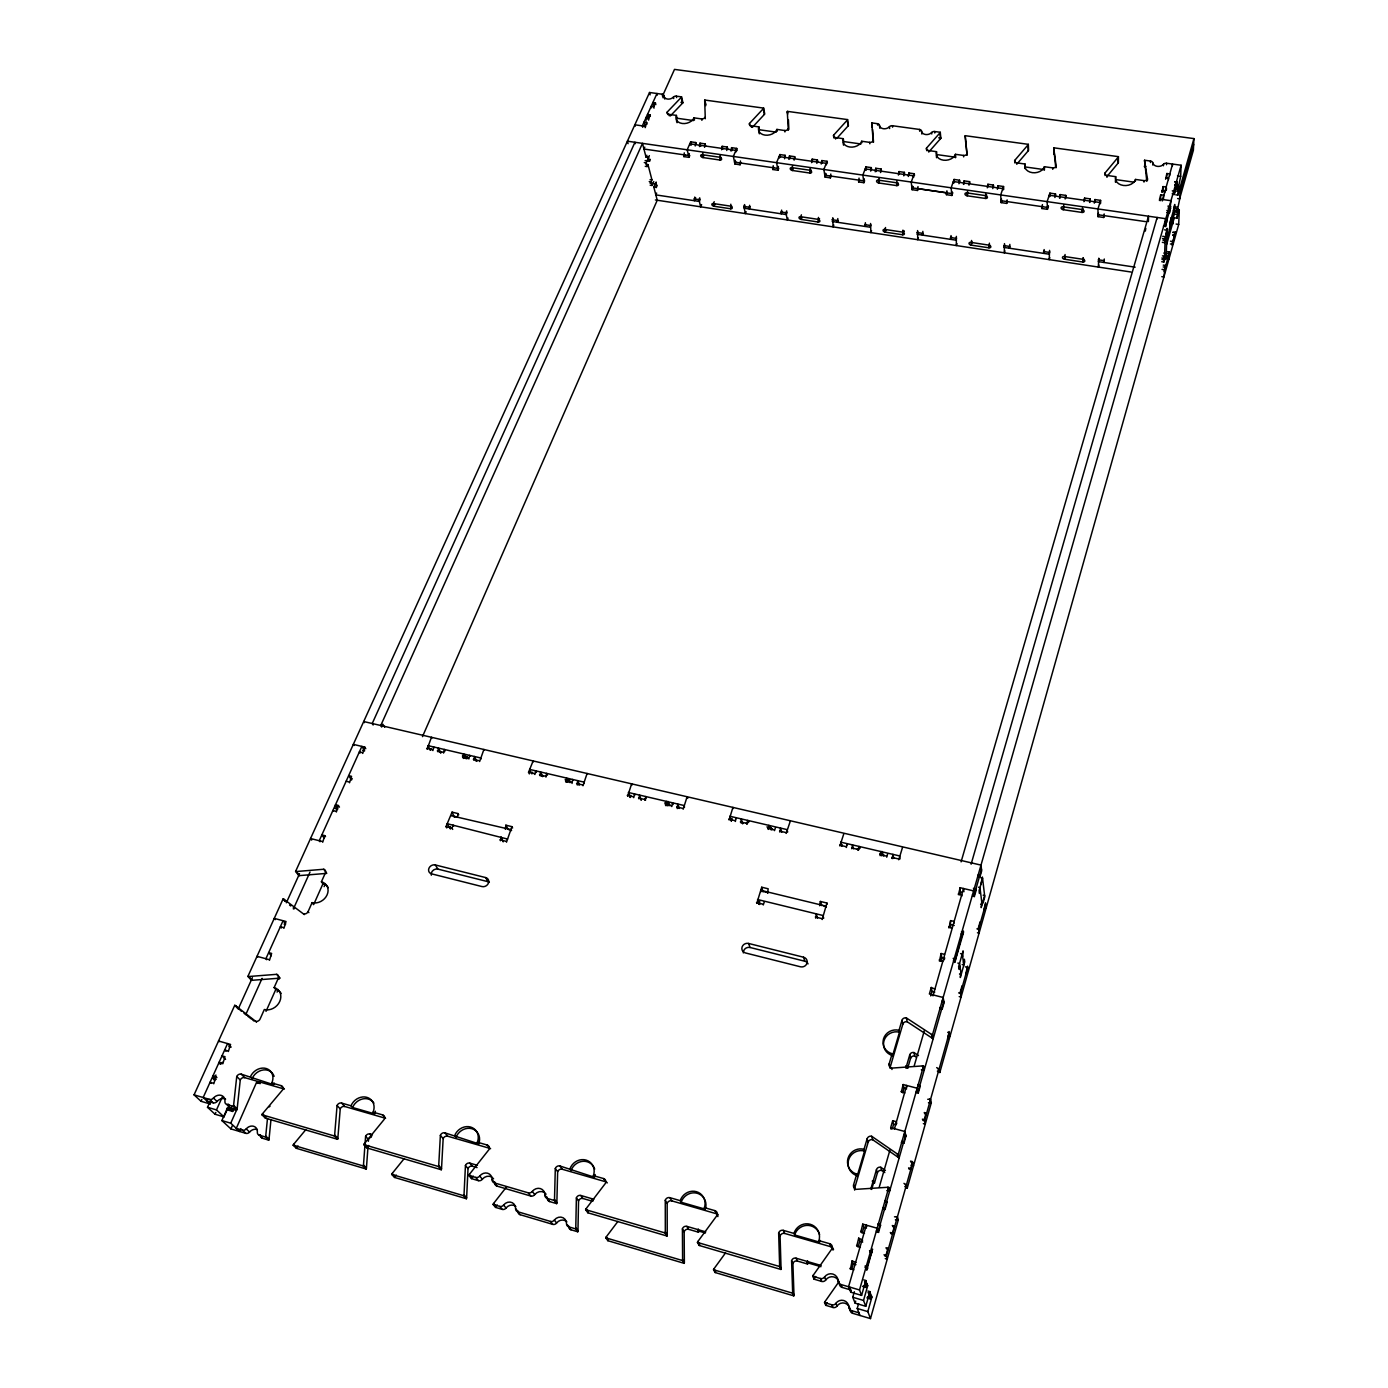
<?xml version="1.0" encoding="UTF-8"?>
<svg xmlns="http://www.w3.org/2000/svg" width="1388" height="1388" viewBox="0 0 1388 1388"><rect width="100%" height="100%" fill="white"/><g stroke="black" fill="none" stroke-linecap="round" stroke-linejoin="round"><path stroke-width="1.5" d="M1115.518 182.331A10.15 7.513 -3.4 0 1 1115.657 179.59L1115.674 176.658L1107.208 175.478A2.897 2.134 -3.8 0 1 1105.039 172.98L1118.121 157.243A2.88 2.117 -3.8 0 0 1118.416 156.653L1053.856 147.822A2.845 2.082 -5.2 0 0 1053.77 148.429L1055.748 167.566M1106.687 176.866L1118.086 163.125L1118.121 157.243M1118.416 156.653L1118.398 162.552A2.863 2.117 -3.7 0 1 1118.086 163.125M1135.453 181.082L1135.488 179.434L1144.007 180.613A2.915 2.151 -3 0 0 1147.477 178.896L1144.51 160.852A2.897 2.134 -3 0 1 1144.562 160.245L1150.531 161.06A2.897 2.134 -3 0 1 1152.786 162.812A5.812 4.268 -2.8 0 0 1157.314 166.352A5.812 4.268 -2.8 0 0 1163.491 164.287A2.915 2.134 -2.6 0 1 1166.579 163.246L1181.119 165.241L1180.668 176.363L1178.117 188.664L1175.983 188.369M506.62 1186.792L493.573 1203.5A3.626 3.262 -51.2 0 0 493.07 1204.42L499.767 1206.398A3.626 3.262 -51.1 0 0 503.584 1205.044A7.27 6.541 -51.5 0 1 515.59 1208.601A3.626 3.279 -51.5 0 0 517.759 1211.741L550.498 1221.44A3.644 3.314 -52.4 0 0 554.35 1220.069A7.304 6.662 -53 0 1 566.512 1223.661A3.644 3.331 -53 0 0 568.75 1226.836L570.954 1229.768L577.755 1231.781A3.644 3.331 -53.7 0 0 577.963 1230.757L578.553 1200.898L576.384 1197.896A3.609 3.314 -51 0 1 580.809 1195.467L593.891 1199.284M577.755 1231.781L575.569 1228.866A3.661 3.349 -53.4 0 0 575.777 1227.842L576.384 1197.896M1143.972 182.088L1144.007 180.613M1146.8 181.377L1144.562 160.245M1145.308 231.119L1145.811 228.309M1147.442 180.371L1147.477 178.896M1148.397 221.577L1148.518 216.216L961.086 861.861M1150.496 162.535L1150.531 161.06M555.304 1168.488L557.646 1171.75L556.866 1202.581A3.782 3.435 -51.2 0 1 556.657 1203.622L554.298 1200.464A3.8 3.453 -51 0 0 554.506 1199.423L555.304 1168.488A3.748 3.418 -48.6 0 1 559.902 1165.989L594.498 1177.267A13.099 12.024 -48.9 0 0 595.157 1174.526M1152.734 165.033L1152.786 162.812M1157.124 218.922L1157.158 217.465L971.114 864.204M1159.431 200.531L1160.715 194.788L1163.595 195.188L1163.456 199.213M1160.542 200.635L1160.715 194.788M1161.808 192.325L1163.092 186.599L1165.955 186.998L1165.642 190.833M1162.311 200.948L1172.565 164.062L1172.513 165.71M1163.439 165.762L1163.491 164.287M1162.918 192.099L1163.092 186.599M1164.671 192.741L1164.723 191.266L1161.86 190.867M1165.608 179.226L1166.874 173.517L1169.737 173.916L1169.668 175.756M1166.527 164.721L1166.579 163.246M1161.739 261.725L1163.855 262.037L1164.584 256.173L1162.467 255.86M1162.346 242.345L1164.497 242.657L1167.082 230.2L1164.584 229.835M1166.718 178.306L1166.874 173.517M1163.248 265.108L1165.347 265.438L1163.89 277.01L1161.808 276.68M1163.422 226.157L1165.573 226.47L1165.833 218.714L627.411 141.194L628.07 143.675M1165.07 257.734L1165 259.591L1166.215 255.323L1167.135 228.309L1165.851 234.537M1165.347 265.438L1165.278 267.259L1163.179 266.947M1165.573 226.47L1166.874 220.189L1165.261 219.963M1168.453 179.625L1168.505 178.15L1165.66 177.751M1167.048 251.644L1169.147 251.957L1167.881 258.047L1165.781 257.734M1166.788 212.399L1169.477 212.78L1169.546 210.855L1166.857 210.456M1169.407 229.818L1170.899 217.933L1170.83 219.842M1169.147 251.957L1168.887 259.296L1166.805 258.983M1169.477 212.78L1170.986 200.705L1159.483 199.074M1173.016 222.028L1172.947 223.919L1174.734 204.47L1173.45 210.629M1174.855 217.881L1176.937 218.194L1177.683 212.347L1177.822 208.894L1175.723 208.582M1175.133 210.681L1177.232 210.976L1179.748 198.831L1180.251 186.738L1176.59 186.252M1175.74 194.823L1177.857 195.118L1178.707 186.565L1178.117 188.664M937.368 1071.12L938.895 1072.126A3.453 3.331 -2.1 0 0 939.815 1072.508L1178.707 224.422L1179.297 209.848L1176.174 209.397M404.186 1158.598L392.179 1173.485A3.609 3.14 -49.1 0 0 391.676 1174.387L394.539 1177.44L466.403 1198.746A3.609 3.21 -50.6 0 0 466.628 1197.757L468.016 1168.609L465.448 1165.504A3.574 3.192 -48.6 0 1 469.821 1163.127L477.437 1165.347M662.458 96.154L674.499 69.4L1193.94 138.592L1193.385 150.234L1179.783 198.224M466.403 1198.746L463.8 1195.745A3.626 3.227 -50.4 0 0 464.026 1194.756L465.448 1165.504M337.076 1105.49L340.233 1108.908L337.839 1138.316A3.713 3.192 -47.3 0 1 337.579 1139.305L334.387 1135.991A3.73 3.192 -47.1 0 0 334.647 1134.985L337.076 1105.49A3.696 3.175 -45.7 0 1 341.587 1103.078L351.008 1105.785A12.926 11.156 -45.7 0 1 366.866 1097.335A12.926 11.156 -45.7 0 1 373.094 1112.152L382.585 1114.894A3.696 3.21 -46.1 0 1 384.389 1119.162L364.35 1143.695A3.748 3.244 -47.6 0 0 363.812 1144.614L366.9 1147.928L441.28 1169.754A3.748 3.314 -48.8 0 0 441.523 1168.731L443.154 1138.663L440.378 1135.315A3.713 3.279 -46.8 0 1 444.941 1132.851L478.704 1143.868A12.995 11.555 -47 0 0 471.937 1128.722A12.995 11.555 -47 0 0 456.01 1137.327M441.28 1169.754L438.469 1166.51A3.765 3.314 -48.6 0 0 438.729 1165.486L440.378 1135.315M368.011 1146.627L366.432 1168.054A3.574 3.106 -48.7 0 1 366.189 1169.026L363.222 1165.955A3.591 3.106 -48.6 0 0 363.483 1164.983L365.599 1136.356A3.557 3.088 -47.1 0 1 369.954 1134.013L372.418 1134.742M368.393 1141.3L368.531 1139.531L365.599 1136.356M270.938 1119.943L269.046 1139.184A3.557 3.002 -47.4 0 1 268.769 1140.138L265.472 1136.98A3.557 3.002 -47.2 0 0 265.733 1136.043L267.485 1118.468M236.741 1076.515L240.263 1080.003L237.157 1108.769A3.678 3.071 -46.1 0 1 236.88 1109.758L233.323 1106.357A3.696 3.088 -46 0 0 233.6 1105.386L236.741 1076.515A3.661 3.054 -44.8 0 1 241.234 1074.156L273.523 1084.705A12.787 10.74 -44.9 0 0 274.13 1083.004M647.866 118.778L649.081 115.43M944.534 957.581L944.308 959.785M1172.149 244.965L1175.376 232.022M1177.25 181.516L1174.057 194.754L1177.354 181.637M867.032 1267.018L866.737 1270.194L872.549 1249.079L867.032 1267.018L865.678 1266.619M838.612 1282.2L824.975 1301.649A3.748 3.626 -76.8 0 0 824.541 1302.621L831.863 1304.789A3.748 3.626 -77.3 0 0 835.836 1303.367A7.513 7.27 -79.8 0 1 848.97 1307.253L850.081 1309.942A3.748 3.626 -82.3 0 0 852.666 1313.308L870.484 1318.6L898.314 1219.844L897.429 1216.825A3.609 3.591 -75.7 0 0 896.405 1216.686L894.497 1216.808M904.803 1186.497L906.347 1187.573A3.539 3.522 -20 0 0 907.284 1187.989L931.313 1102.697L930.585 1099.279A3.505 3.418 -3.3 0 0 929.578 1099.175L927.722 1099.296M854.349 1291.725L852.753 1297.26L855.095 1303.141L865.765 1306.299L869.929 1291.638L867.916 1291.048M1166.579 244.756L1174.213 217.812M960.791 971.791L960.305 977.516L964.747 961.867L964.348 959.247L963.463 962.37M866.893 1297.867L870.207 1298.856L869.929 1291.638M981.715 901.888L981.195 907.631L984.613 895.538L983.19 895.208M1177.232 210.976L1177.822 208.894M870.207 1298.856L871.23 1295.212L869.252 1294.622M1163.855 262.037L1166.284 253.431L1163.821 253.067M870.484 1318.6L867.812 1311.608L871.924 1297.051L871.23 1295.212M1176.937 218.194L1179.297 209.848M885.284 1258.621L887.227 1259.176L885.978 1255.342L887.973 1248.28L886.012 1247.725M890.628 1233.498L892.571 1234.053L894.236 1226.072L892.293 1225.517M908.862 1168.939L910.788 1169.477L912.419 1161.617L910.511 1161.097M923.367 1123.638L925.258 1124.141L924.252 1119.682L926.126 1113.055L924.235 1112.534M985.636 904.126L978.557 929.214L976.926 928.832M1164.081 271.528L1169.078 253.796L1166.996 253.483M1175.306 231.969L1172.097 244.947M876.487 1231.815L878.517 1232.388L880.582 1225.118L878.222 1223.505M883.028 1208.913L885.041 1209.486L887.088 1202.303L884.763 1200.672M901.35 1142.341L904.004 1143.053L905.982 1136.095L904.82 1131.48L890.68 1127.663L892.692 1120.706L896.214 1121.643L896.735 1123.621M916.306 1092.53L918.266 1093.05L920.209 1086.249L917.989 1084.514M940.266 1008.729L942.192 1009.215L944.066 1002.674L943.146 997.469L929.37 993.999L931.261 987.475L934.835 989.071M972.468 896.093L974.341 896.544L976.111 890.35L975.938 888.945L973.422 888.337M978.054 876.557L979.928 876.99L981.68 870.849L981.004 865.106L363.708 721.534L364.385 722.662M860.005 1315.494L857.211 1308.468L858.582 1303.696M866.789 1226.472L866.338 1225.153L848.571 1286.745L850.74 1292.193L861.584 1295.386L865.834 1280.534L863.804 1279.927M862.59 1286.468L865.973 1287.439L865.834 1280.534M865.973 1287.439L867.014 1283.761L865.002 1283.171M865.765 1306.299L863.527 1300.435L867.726 1285.67L867.014 1283.761M980.31 890.402L979.442 893.456L979.095 890.662L982.583 878.431L981.125 878.084M1164.497 242.657L1165.105 240.506L1162.97 240.193M1169.616 224.127L1174.647 206.378M1177.857 195.118L1193.94 138.592M959.941 966.135L959.039 969.292L958.622 966.673L963.116 950.867L962.613 956.679M1166.77 239.1L1174.439 212.121M1180.008 192.498L1193.663 144.421M855.095 1303.141L855.685 1301.077M861.584 1295.386L859.519 1289.955L888.841 1187.399A3.748 3.713 -43.3 0 0 887.765 1187.278L856.101 1189.342A3.73 3.678 -45.3 0 1 853.603 1184.762L856.743 1174.075A12.978 12.77 -34.8 0 1 848.016 1158.286A12.978 12.77 -34.8 0 1 864.013 1149.333L867.118 1138.819A3.696 3.609 -25.6 0 1 871.664 1136.269L897.307 1153.949A3.696 3.661 -16.4 0 0 898.279 1154.382L899.181 1157.748A3.678 3.644 -16.6 0 1 898.21 1157.332L872.688 1139.722L871.664 1136.269M898.279 1154.382L923.54 1066.036A3.644 3.522 -5.9 0 0 922.5 1065.915L891.651 1068.118A3.626 3.487 -12.2 0 1 889.17 1063.815L892.154 1053.718A12.596 12.093 -11 0 1 883.514 1038.883A12.596 12.093 -11 0 1 899.025 1030.312L901.957 1020.354A3.591 3.418 -9.1 0 1 906.381 1017.925L931.522 1034.407A3.609 3.453 -4.5 0 0 932.476 1034.806L933.204 1038.606A3.591 3.435 -4.3 0 1 932.25 1038.207L907.214 1021.776L906.381 1017.925M932.476 1034.806L1181.119 165.241M981.507 869.426L974.168 895.139L972.485 894.74M1165.642 224.526L1170.778 206.552L1167.898 206.135M851.642 1269.395L853.238 1263.861L852.111 1260.859L855.945 1262.473M858.079 1247.153L859.797 1241.219L858.686 1238.148L862.642 1240.143M862.121 1233.169L863.822 1227.27L862.746 1224.129L877.164 1228.241L878.517 1232.388M892.241 1128.965L893.612 1124.193L892.692 1120.706M902.668 1092.842L904.022 1088.157L903.154 1084.531L917.19 1088.244L918.266 1093.05M930.706 995.89L931.99 991.414L931.261 987.475M940.734 961.155L941.775 957.547L941.099 953.504L944.499 954.337M950.346 927.913L950.606 920.608L954.007 921.424L954.233 922.985M959.837 895.069L960.132 887.713L973.613 890.888L974.341 896.544M1166.458 187.866L1166.388 190.017M850.358 1287.474L849.716 1289.643L842.082 1287.405A3.869 3.765 -76.6 0 1 839.393 1283.917L838.196 1281.003A7.773 7.547 -73.9 0 0 824.541 1277.012A3.886 3.765 -71.2 0 1 820.395 1278.487L812.778 1276.266A3.886 3.765 -70.9 0 1 813.247 1275.242L832.193 1248.437A3.834 3.73 -66.3 0 0 829.694 1243.717L818.937 1240.629A13.36 12.978 -61.3 0 0 810.28 1224.285A13.36 12.978 -61.3 0 0 793.953 1233.429L783.3 1230.358A3.817 3.678 -59 0 0 778.651 1232.978L779.622 1265.388A3.869 3.713 -64.3 0 1 779.449 1266.481L780.889 1269.447L699.222 1245.47L697.435 1242.434A3.834 3.626 -57.3 0 1 697.921 1241.445L717.18 1215.229A3.8 3.609 -53.6 0 0 714.855 1210.631L704.427 1207.629A13.238 12.509 -52.1 0 0 696.429 1191.685A13.238 12.509 -52.1 0 0 680.224 1200.655L669.901 1197.67A3.782 3.557 -51.6 0 0 665.268 1200.238L665.32 1231.885A3.834 3.591 -55 0 1 665.13 1232.96L667.038 1236.031A3.817 3.574 -55.4 0 0 667.246 1234.956L667.16 1203.413L665.268 1200.238M879.298 1187.018L889.951 1150.01M914.276 1065.637L924.46 1030.278M850.74 1292.193L851.347 1290.111M870.831 1189.065L876.435 1169.72A3.539 3.505 -32.5 0 1 880.807 1167.273L885.423 1170.483M905.93 1067.979L909.73 1054.897A3.453 3.331 -7.9 0 1 913.981 1052.555L918.492 1055.557M871.664 1189.447L873.972 1181.483A12.475 12.336 -48.1 0 0 872.202 1181.119M850.393 1269.395L852.111 1260.859M856.778 1246.06L858.686 1238.148M860.838 1232.024L862.746 1224.129M872.688 1182.68A12.457 12.301 -49 0 1 874.457 1183.044L877.389 1172.895L876.435 1169.72M901.35 1092.061L903.154 1084.531M906.017 1067.754A12.076 11.711 -10 0 1 907.735 1068.066L910.528 1058.454L909.73 1054.897M939.45 961.19L941.099 953.504M948.941 927.965L950.606 920.608M958.449 894.74L960.132 887.713M864.551 1151.034A12.96 12.735 -35.3 0 0 848.571 1159.969A12.96 12.735 -35.3 0 0 857.281 1175.723L864.551 1151.034L864.013 1149.333M899.476 1032.204A12.579 12.076 -10.9 0 0 883.983 1040.774A12.579 12.076 -10.9 0 0 892.605 1055.574L899.476 1032.204L899.025 1030.312M854.696 1190.141A3.73 3.661 -46.7 0 1 854.696 1188.041L868.142 1142.237L867.118 1138.819M889.968 1068.135A3.609 3.487 -12.1 0 1 890.107 1067.511L902.825 1024.188L901.957 1020.354M1098.932 265.073L1098.342 267.069L1098.775 258.185M1104.293 260.857L1103.824 262.436L1104.293 259.018M1099.14 258.845L1098.307 261.621L1135.158 267.173M1104.171 213.943L1103.686 217.482L1098.029 216.649L1097.977 208.929L1100.597 200.375L1094.941 199.56L1094.299 203.151M1103.686 217.482L1104.171 215.869M898.747 859.762L902.46 847.617M1082.727 259.261L1083.213 257.665L1082.761 262.002L1064.544 259.226A2.099 1.336 15.7 0 1 1062.462 257.561A2.099 1.336 15.7 0 1 1064.475 256.502L1082.727 259.261A2.099 1.336 15.2 0 1 1084.791 260.927A2.099 1.336 15.2 0 1 1082.761 261.985L1083.733 258.827M1098.498 213.145L1098.012 214.741L1145.568 221.612M1098.029 216.649L1098.637 214.654M892.206 858.495L892.935 854.366L893.733 858.426M886.724 857.211L887.609 853.898M1083.924 201.676L1084.566 198.085L1090.222 198.883L1089.58 202.475M1065.082 254.524L1064.544 259.244L1065.273 256.867M880.166 855.667L880.877 851.555L881.345 853.724A2.568 0.989 17.9 0 1 883.74 854.921A2.568 0.989 17.9 0 1 883.462 855.98M882.039 851.451L881.345 853.724L879.975 853.394M1082.449 207.905L1081.998 212.433L1063.243 209.692A2.151 1.405 15.8 0 1 1061.091 207.94A2.151 1.405 15.8 0 1 1063.156 206.812L1081.946 209.536A2.169 1.423 15.3 0 1 1084.097 211.271A2.169 1.423 15.3 0 1 1081.998 212.416L1083.108 208.807M881.796 855.876L882.681 853.047M858.305 850.289L859.085 846.454L859.571 848.623A2.568 0.972 18.2 0 0 857.437 848.814A2.568 0.972 18.2 0 0 858.478 850.185M1059.53 198.172L1060.172 194.598L1065.793 195.396L1065.151 198.987M859.571 848.623L859.935 847.495M1063.798 204.799L1063.243 209.709L1063.867 207.697M1049.831 257.648L1049.207 259.625L1049.571 250.378M1049.762 251.835L1049.016 254.178L1003.94 247.394L1004.721 245.051M851.798 848.762L852.562 844.928L853.447 848.727M1044.453 250.603L1043.585 253.345L1044.14 249.562M841.891 845.917L842.256 844.789M1047.871 205.823L1047.367 207.419L1001.06 200.705L1001.581 199.126M1042.423 204.609L1041.85 208.512L1047.437 209.328L1048.46 206.135M822.182 919.515L826.918 903.033L820.343 901.437L819.666 905.722M846.368 847.495L847.148 843.661L847.409 844.754M1047.437 209.328L1047.159 201.607L1049.901 193.123L1055.505 193.938L1054.863 197.512M1041.85 208.512L1042.614 206.118M815.658 918.162L816.335 913.877L817.445 918.197M839.879 845.969L843.748 833.945M1009.961 246.231L1009.319 248.192L1009.857 244.409M1004.912 250.864L1004.287 252.824L1004.478 243.611M1007.115 199.907L1006.699 203.411L1001.164 202.613L1000.696 194.927L1003.541 186.513L998.007 185.714L997.382 189.271M1006.699 203.411L1007.22 201.833M763.261 904.976L764.302 901.888M756.772 903.38L761.717 887.227L768.171 888.788L767.581 893.178M1001.164 202.613L1001.841 200.635M989.384 243.143L988.933 247.81L971.149 245.121A2.065 1.301 18 0 1 969.032 243.455A2.065 1.301 18 0 1 970.923 242.397L988.742 245.103A2.065 1.301 17.6 0 1 990.841 246.752A2.065 1.301 17.6 0 1 988.933 247.793L989.835 245.086M779.883 832.158L780.559 828.081L781.774 832.175M758.768 904.247L759.739 901.367M762.966 891.807L761.717 887.227M759.618 904.473L759.999 903.328M786.181 833.39L790.188 821.488M774.487 830.631L775.493 827.664M987.284 187.814L987.892 184.274L993.409 185.055L992.784 188.612M768.189 829.417L768.865 825.357L769.542 827.543A2.516 0.954 19.2 0 1 772.144 828.983A2.516 0.954 19.2 0 1 771.051 829.851M770.114 825.877L769.542 827.543L766.887 826.918M985.775 193.973L985.428 198.449L967.141 195.795A2.117 1.371 18.4 0 1 964.972 194.06A2.117 1.371 18.4 0 1 966.915 192.915L985.237 195.569A2.134 1.388 17.9 0 1 987.406 197.287A2.134 1.388 17.9 0 1 985.428 198.432L986.642 194.893M770.392 829.174L770.965 827.508M971.583 240.454L971.149 245.121L972.207 242.015M957.009 243.611L956.332 245.555L956.349 236.376M956.523 238.198L955.846 240.141L917.121 234.294L917.936 231.987M746.952 824.194L747.716 820.412L748.34 822.321M963.498 184.413L964.105 180.874L969.587 181.655L968.98 185.194M951.491 236.619L950.537 239.326L951.04 235.578M748.427 822.598L748.809 821.488M967.592 190.954L967.141 195.795L968.095 193.036M740.637 822.702L741.383 818.92L742.632 823.865M731.181 820.967L732.083 818.399M952.22 191.995L951.665 193.557L911.899 187.814L912.454 186.252M946.911 190.798L946.39 194.667L951.838 195.465L952.793 192.724M735.362 821.47L736.126 817.706L736.403 818.521M951.838 195.465L951.144 187.796L954.094 179.451L959.559 180.232L958.935 183.754M946.39 194.667L947.223 192.325M729.064 819.996L732.933 807.4L733.298 808.51M918.405 237.799L917.728 239.708L917.589 230.564M923.055 233.167L922.378 235.093L922.864 231.345M908.29 176.502L908.88 172.997L914.276 173.76L911.239 182.054L912.107 189.688L917.503 190.468L917.989 186.617M902.946 230.13L902.582 234.763L885.197 232.143A2.03 1.267 20.1 0 1 883.063 230.495A2.03 1.267 20.1 0 1 884.85 229.436L885.544 227.511M917.503 190.468L918.197 188.525M903.97 230.946L902.582 234.763A2.047 1.284 19.7 0 0 904.386 233.704A2.047 1.284 19.7 0 0 902.252 232.056L884.85 229.436L885.197 232.143L886.186 229.471M683.174 809.239L687.112 796.729L687.719 798.412M912.107 189.688L913.235 186.582M677.275 808.597L677.708 804.034L679.374 808.423L677.448 807.972M671.792 806.567L672.538 802.819L673.18 804.485M898.418 175.079L899.008 171.574L904.386 172.355L903.796 175.86M665.806 805.665L666.344 801.379L667.194 803.583A2.481 0.937 20.2 0 1 669.45 804.624A2.481 0.937 20.2 0 1 669.797 805.717M667.992 801.397L667.194 803.583L664.626 802.975M879.125 178.185L878.396 180.145A2.099 1.353 20.7 0 0 876.574 181.255A2.099 1.353 20.7 0 0 878.76 182.99L896.631 185.593L896.856 181.151M669.051 803.045L668.062 805.769L665.477 805.161M897.776 182.47L896.631 185.593A2.099 1.353 20.3 0 0 898.487 184.43A2.099 1.353 20.3 0 0 896.284 182.696M871.56 230.703L870.866 232.611L870.571 223.485M870.953 224.925L870.103 227.198L832.245 221.49L833.407 218.471M879.489 181.047L878.778 183.008L878.396 180.145L896.284 182.73M865.782 224.145L864.932 226.418L865.383 222.705M641.152 800.251L639.625 795.133L638.862 798.846M645.021 800.286L645.767 796.556L646.166 797.527M875.186 171.765L875.759 168.26L881.12 169.024L880.53 172.528M627.619 796.209L631.644 783.838L632.113 784.966M871.508 169.058L871.317 167.618L865.973 166.855L862.85 175.096L863.909 182.696L858.599 181.932L859.051 178.098M630.013 797.441L630.829 795.289M864.377 178.896L863.648 180.822L824.802 175.2L825.548 173.292M863.909 182.696L864.637 180.77M633.743 797.649L634.507 793.936L634.958 795.029M871.317 167.618L870.727 171.123M858.599 181.932L859.467 179.625M833.824 224.995L833.112 226.886L832.679 217.777M838.109 220.362L837.38 222.254L837.814 218.558M830.822 174.038L830.371 177.855L825.097 177.091L823.865 169.457L827.075 161.303L821.8 160.557L821.228 164.027M830.371 177.855L831.117 175.929M818.452 217.413L818.174 222.011L801.171 219.425A2.013 1.249 22.1 0 1 799.02 217.777A2.013 1.249 22.1 0 1 800.685 216.719L801.431 214.845M818.174 221.993L819.475 218.593L818.174 222.011A2.013 1.249 21.7 0 0 819.857 220.935A2.013 1.249 21.7 0 0 817.706 219.287L800.685 216.719L801.171 219.443L801.917 217.534M825.097 177.091L826.294 174.02M582.977 785.747L587.089 773.48L587.454 774.313M572.029 783.439L572.654 779.466L573.036 780.299M811.598 162.639L812.154 159.169L817.411 159.932L816.855 163.402M577.182 784.879L577.686 780.646L579.577 784.793M788.037 218.055L787.291 219.946L785.955 212.746L786.701 210.872M566.009 782.017L566.616 778.061L567.657 780.282A2.446 0.902 21.2 0 1 570.19 781.565A2.446 0.902 21.2 0 1 569.843 782.589M568.299 778.668L567.657 780.282L565.159 779.692M810.158 168.26L809.898 173.049L792.427 170.498A2.065 1.319 22.8 0 1 790.223 168.798A2.065 1.319 22.8 0 1 791.923 167.653L792.687 165.745M568.906 781.947L569.739 779.813M811.095 169.978L809.898 173.049A2.082 1.319 22.4 0 0 811.616 171.886A2.082 1.319 22.4 0 0 809.412 170.169L791.923 167.653L792.427 170.516L793.19 168.607M787.187 212.312L786.285 214.567L744.246 208.217L745.165 205.997M782.121 211.531L781.218 213.787L781.618 210.108M542.708 776.586L540.626 771.971L539.88 775.649M545.866 777.054L546.612 773.376L547.479 775.181M788.887 159.394L789.46 155.942L794.682 156.688L794.11 160.141M503.167 841.857L501.12 836.877L500.443 840.746M532.524 772.266L531.882 773.862L529.678 769.42L583.723 782.051L584.348 783.439M778.425 166.473L777.662 168.382L734.547 162.136L735.328 160.262M506.481 842.221L511.912 826.658L505.874 825.183L505.353 829.313M773.237 165.71L772.821 169.51L778.009 170.256L778.772 168.364M534.901 774.487L535.647 770.808L536.462 772.474M778.009 170.256L776.586 162.656L779.883 154.571L785.105 155.317L784.55 158.77M772.821 169.51L773.741 167.237M529.349 773.914L528.533 772.249L533.131 760.936L533.547 761.769M746.137 211.722L745.373 213.596L743.864 206.413L744.627 204.557M750.179 206.725L749.26 208.963L749.641 205.303M730.817 204.21L730.643 208.773L714.039 206.257A1.995 1.214 24 0 1 711.871 204.626A1.995 1.214 24 0 1 713.432 203.568L714.213 201.711M731.719 206.17L730.643 208.773A1.995 1.214 23.6 0 0 732.222 207.697A1.995 1.214 23.6 0 0 730.053 206.066L713.432 203.568L714.039 206.257L714.82 204.4M740.481 160.991L740.082 164.756L734.946 164.01L733.35 156.428L736.733 148.412L731.58 147.666L731.042 151.101M740.082 164.756L740.862 162.882M452.714 829.399L451.933 828.063L453.147 825.149L453.703 826.086M446.78 827.942L445.982 826.606L452.072 812.136L458.023 813.576L457.346 817.411M734.946 164.01L735.883 161.754M473.759 760.138L474.488 756.512L476.726 761.301M450.337 826.537L449.729 827.977L447.196 823.709L507.557 839.063M454.275 817.168L452.072 812.136M479.623 761.526L483.892 749.485L484.325 750.318M451.256 827.769L450.371 829.035M466.09 758.629L467.045 756.356M721.118 157.382L719.99 160.036L702.953 157.555A2.047 1.284 24.8 0 1 700.714 155.855A2.047 1.284 24.8 0 1 702.311 154.71L703.126 152.836M700.628 206.795L701.565 204.591L700.628 206.812L698.945 199.646L699.726 197.807M468.866 758.993L469.595 755.367L470.046 756.2M721.621 149.748L722.159 146.33L727.295 147.059L726.757 150.494M463.471 758.455L462.551 756.79L463.748 753.996L464.963 756.217A2.429 0.868 22.2 0 1 467.478 757.518A2.429 0.868 22.2 0 1 467.27 758.542M700.298 199.247L699.361 201.451L655.639 194.858M465.622 754.656L464.963 756.217L462.516 755.662M720.181 155.3L719.99 160.036A2.065 1.284 24.5 0 0 721.604 158.874A2.065 1.284 24.5 0 0 719.383 157.174L702.311 154.71L702.953 157.573L703.768 155.682M695.666 197.755L694.416 200.705L694.763 197.061M437.758 751.706L438.487 748.08L440.759 753.059M705.677 146.382L705.104 143.884L700.003 143.155L699.465 146.573M443.57 753.077L444.299 749.451L444.837 750.422M705.104 143.884L704.566 147.319M430.315 750.231L431.061 748.514M689.35 153.617L688.535 155.473L643.737 149.002M684.267 152.871L683.902 156.618L688.986 157.347L689.784 155.491M432.917 750.578L433.646 746.952L434.114 747.785M688.986 157.347L687.199 149.783L690.669 141.819L695.77 142.548L695.232 145.966M683.902 156.618L684.718 154.745M427.122 749.208L431.46 737.288L431.946 738.138M422.473 736.646L657.235 200.236L653.817 187.102L655.761 182.696M240.974 1128.6L239.69 1131.515L230.738 1123.187L221.889 1120.567L226.747 1109.619M653.817 187.102L656.281 187.467L657.253 185.263M655.847 194.875L656.645 193.053M650.174 185.194L652.03 185.472L651.076 181.845L651.944 179.885L647.988 164.599L646.114 164.322M260.181 1083.646L256.641 1082.189L236.29 1128.34L242.501 1130.179L245.884 1133.354A3.539 2.967 -47 0 0 249.58 1132.053A7.096 5.968 -47.2 0 1 257.387 1129.606M652.03 185.472L653.765 181.55M259.573 1083.022L260.25 1081.478M656.281 187.467L656.16 182.019M226.591 1109.654L232.681 1111.441L234.104 1108.249L236.394 1110.435L230.738 1123.187M245.884 1133.354L230.911 1128.912L232.369 1125.616M645.246 166.3L647.103 166.56L646.149 162.864L647.901 158.909L647.415 157.052M645.142 160.592L649.515 161.234L648.543 157.503L649.376 155.647M277.097 992.125L278.207 989.592M324.115 886.62L325.174 884.225M209.415 1103.044L207.506 1107.277L215.036 1114.234L223.954 1116.872L228.968 1105.646M647.103 166.56L647.988 164.599M649.515 161.234L650.33 159.377M232.681 1111.441L230.564 1109.428L231.727 1106.843M223.954 1116.872L216.493 1109.914L222.184 1097.197M215.036 1114.234L215.851 1112.43M211.167 1101.499L210.074 1103.946L201.034 1101.291L194.06 1094.854L234.746 1005.311A3.574 2.967 -42.1 0 1 235.544 1005.693L255.67 1021.308A3.591 2.984 -42.4 0 0 260.111 1018.983L264.327 1009.51A12.457 10.393 -41.5 0 0 279.751 1001.442A12.457 10.393 -41.5 0 0 274.13 987.579L278.311 978.245A3.522 2.95 -40.6 0 0 276.698 974.324L248.799 976.51A3.522 2.915 -40.7 0 1 247.897 976.406L283.117 898.886A3.435 2.845 -37.6 0 1 283.898 899.233L304.371 914.605M303.781 913.859A3.453 2.88 -37.7 0 0 308.084 911.621L312.092 902.634A11.989 9.994 -36.8 0 0 327.082 894.896A11.989 9.994 -36.8 0 0 321.409 881.796L325.365 872.931A3.401 2.828 -36 0 0 323.751 869.252L296.477 871.508A3.401 2.811 -36.2 0 1 295.592 871.421L649.532 92.493L662.215 94.228A2.672 1.909 -13.9 0 1 663.985 95.841A5.344 3.817 -13.8 0 0 667.524 99.051A5.344 3.817 -13.8 0 0 673.371 97.125A2.672 1.909 -13.7 0 1 676.303 96.154L681.56 96.882L682.896 102.625A2.672 1.909 -13.6 0 1 682.549 103.163L670.352 115.933M648.543 157.503L646.045 157.139L646.877 155.282M266.01 1011.366L275.796 989.453L274.13 987.579M321.409 881.796L322.918 883.844L313.636 904.646L312.092 902.634M643.945 149.019L644.778 147.163M201.034 1101.291L201.85 1099.47M214.463 1080.627A3.088 1.319 -70.5 0 1 214.273 1079.829L214.238 1079.43A2.065 0.885 -70.5 0 1 214.62 1077.921L215.938 1075.006M337.596 805.491L336.937 806.966A2.464 1.058 -74.5 0 0 336.59 809.933M213.769 1083.802L216.025 1076.654L213.006 1075.787L214.81 1077.522L213.11 1077.036M222.791 1063.833L225.012 1056.719L221.993 1055.852L225.55 1059.408M228.343 1051.514L230.564 1044.435L218.541 1041L219.2 1041.677M269.48 960.27L271.632 953.417L268.665 952.619L271.337 955.759M283.915 928.294L286.032 921.511L274.251 918.388L275.258 919.637M322.71 842.221L324.775 835.645L321.86 834.917L324.115 838.074M336.33 812.032L338.36 805.526L335.462 804.814L336.937 806.966L334.768 806.428M349.533 782.763L351.528 776.326L348.666 775.632L351.164 779.449M362.754 753.441L364.732 747.074L353.315 744.384L354.027 745.495M645.212 127.644L646.617 122.3L644.119 121.953L645.403 126.933M648.595 120.149L650 114.822L647.502 114.475L648.231 117.321L646.357 117.06M654.008 108.16L652.915 102.504L655.396 102.851L653.644 106.72L651.163 106.373L651.51 107.813M207.697 1099.036L206.847 1100.944L213.232 1102.818A3.678 3.054 -45.8 0 0 217.066 1101.465A7.356 6.125 -46 0 1 225.602 1099.123M245.936 1014.194L262.089 978.384M293.371 908.966L310.01 872.063M351.511 779.987L352.188 778.512M238.476 1008.417L252.408 977.69M286.344 902.79L299.53 873.694M850.081 1309.942A7.478 7.235 -80.3 0 0 836.981 1306.073A3.73 3.609 -77.9 0 1 833.026 1307.496L825.739 1305.327A3.73 3.609 -77.4 0 1 826.172 1304.338L827.317 1302.725M839.393 1283.917A7.755 7.53 -74.6 0 0 825.791 1279.927A3.869 3.748 -71.9 0 1 821.661 1281.419L814.079 1279.181A3.869 3.748 -71.6 0 1 814.548 1278.175L815.728 1276.492M821.106 1265.492L796.07 1258.187A3.678 3.557 -65.4 0 0 791.594 1260.72L792.912 1263.566L793.971 1294.796A3.713 3.574 -70.4 0 1 793.797 1295.854L715.167 1272.536L713.519 1269.742A3.696 3.505 -61.4 0 1 713.987 1268.771L725.525 1252.913M705.746 1231.867L686.852 1226.367A3.644 3.435 -55.2 0 0 682.41 1228.831L684.163 1231.781L684.371 1262.299A3.678 3.453 -58.9 0 1 684.18 1263.34L607.857 1240.699L605.775 1237.818A3.661 3.383 -54.8 0 1 606.261 1236.864L617.972 1221.336M667.038 1236.031L587.853 1212.782L585.615 1209.659A3.8 3.505 -52.1 0 1 586.118 1208.688L605.671 1183.027A3.765 3.47 -49.6 0 0 603.52 1178.551L593.405 1175.636A13.134 12.041 -48.8 0 0 586.014 1160.073A13.134 12.041 -48.8 0 0 569.93 1168.87M515.833 1206.484A7.235 6.524 -51.7 0 0 506.047 1208.028A3.609 3.244 -51.3 0 1 502.23 1209.382L495.568 1207.404A3.609 3.244 -51.4 0 1 496.054 1206.484L497.251 1204.975M493.59 1178.828A7.513 6.732 -49.7 0 0 482.347 1179.245A3.748 3.349 -49.3 0 1 478.392 1180.65L471.486 1178.62L468.797 1175.41A3.765 3.366 -49.2 0 1 469.318 1174.456L489.131 1149.385A3.73 3.331 -47.4 0 0 487.171 1145.031L477.385 1142.203A13.013 11.572 -46.9 0 0 470.619 1127.039A13.013 11.572 -46.9 0 0 454.639 1135.644M471.486 1178.62A3.748 3.349 -49.4 0 1 472.007 1177.666L473.239 1176.104M394.539 1177.44A3.591 3.14 -49.3 0 1 395.042 1176.538L396.239 1175.046M366.9 1147.928A3.73 3.227 -47.7 0 1 367.421 1146.991L368.688 1145.464M366.189 1169.026L296.338 1148.31A3.557 3.036 -47.8 0 1 296.841 1147.425L298.056 1145.967M296.338 1148.31L293.128 1145.187A3.574 3.036 -47.6 0 1 293.649 1144.302L305.776 1129.711M337.579 1139.305L265.351 1118.121L261.898 1114.737A3.713 3.123 -46.3 0 1 262.436 1113.835L282.701 1089.788A3.678 3.106 -45.2 0 0 281.053 1085.624L271.822 1082.97A12.822 10.757 -44.8 0 0 266.114 1068.482A12.822 10.757 -44.8 0 0 250.378 1076.793M1017.525 163.333L1028.265 150.754A2.828 2.065 -5.9 0 0 1028.577 150.182L1028.317 144.335L965.233 135.694A2.811 2.047 -7.2 0 0 965.146 136.284L967.089 155.23L965.233 135.694M1014.854 162.969L1014.715 160.418L1028.005 144.907A2.828 2.082 -5.9 0 0 1028.317 144.335M926.75 150.685L926.49 148.134L939.954 132.849A2.793 2.03 -7.9 0 0 940.283 132.276L934.627 131.513A2.793 2.03 -8 0 0 931.626 132.502A5.569 4.06 -8.2 0 1 925.605 134.515A5.569 4.06 -8.2 0 1 921.545 131.131A2.776 2.03 -8.4 0 0 919.533 129.448L892.415 125.735A2.776 2.013 -9 0 0 889.413 126.724A5.517 4.025 -9.1 0 1 883.41 128.72A5.517 4.025 -9.1 0 1 879.454 125.354A2.759 2.013 -9.3 0 0 877.476 123.688L871.924 122.925A2.759 2.013 -9.4 0 0 871.82 123.515L873.26 142.149M940.283 132.276L940.821 138.106A2.776 2.03 -7.9 0 1 940.509 138.679L928.763 152.021L928.433 150.546A2.793 2.047 -8.1 0 1 926.49 148.134M834.014 138.089L833.581 135.209L847.253 120.149A2.741 1.995 -10 0 0 847.582 119.594L787.43 111.37A2.724 1.961 -11.3 0 0 787.308 111.942L788.332 130.316M837.016 138.158L848.085 125.944A2.741 1.995 -10 0 0 848.415 125.406L847.582 119.594M752.331 127.384L764.389 114.423A2.707 1.943 -11.9 0 0 764.719 113.885L763.643 108.108L704.826 100.057A2.689 1.926 -13 0 0 704.688 100.63L705.295 118.743M749.884 125.649L749.468 123.497L763.296 108.663A2.707 1.943 -11.9 0 0 763.643 108.108M667.819 114.562L667.229 112.046L681.213 97.42A2.672 1.909 -13.6 0 0 681.56 96.882M295.592 871.421L298.715 875.516A3.383 2.811 -36.3 0 0 299.6 875.602L326.77 873.364L323.751 869.252M247.897 976.406L251.28 980.188A3.505 2.915 -40.8 0 0 252.182 980.292L279.977 978.141M921.354 1069.749L923.28 1069.61A3.626 3.505 -5.7 0 1 924.321 1069.732L923.54 1066.036M928.451 1102.714L930.307 1102.575A3.487 3.401 -2.9 0 1 931.313 1102.697M886.759 1190.661L888.719 1190.54A3.73 3.696 -46.3 0 1 889.795 1190.678L888.841 1187.399M895.381 1219.826L897.29 1219.705A3.591 3.574 -78.3 0 1 898.314 1219.844M680.918 102.348L682.896 102.625M938.704 137.828L940.821 138.106M1145.933 166.334L1144.441 166.126A2.88 2.117 -3 0 0 1144.389 166.751M1177.475 175.912L1180.668 176.363M1174.907 181.724L1177.059 182.019M1174.838 181.984L1176.972 182.279L1176.868 185.211L1174.716 184.916M1175.063 184.326L1178.273 184.778M1174.803 184.656L1176.937 184.951M667.229 112.046A2.689 1.926 -13.8 0 0 668.86 114.354L676.39 115.395A9.438 6.784 -13.5 0 0 682.185 123.48A9.438 6.784 -13.5 0 0 694 117.859L701.582 118.917A2.707 1.943 -13.2 0 0 704.965 117.303M749.468 123.497A2.724 1.978 -12.1 0 0 751.203 125.822L758.889 126.898A9.56 6.923 -11.8 0 0 765.031 135.122A9.56 6.923 -11.8 0 0 776.916 129.414L784.671 130.507A2.741 1.978 -11.4 0 0 788.072 128.876M833.581 135.209A2.759 2.013 -10.3 0 0 835.42 137.568L843.297 138.679A9.681 7.079 -9.9 0 0 849.768 147.024A9.681 7.079 -9.9 0 0 861.722 141.246L869.651 142.357A2.776 2.03 -9.5 0 0 873.069 140.708M928.433 150.546L936.501 151.674A9.837 7.235 -7.7 0 0 943.389 160.175A9.837 7.235 -7.7 0 0 955.412 154.311L963.532 155.439A2.811 2.065 -7.3 0 0 966.968 153.773M1014.715 160.418A2.845 2.099 -6 0 0 1016.779 162.864L1025.038 164.027A9.994 7.374 -5.6 0 0 1032.308 172.667A9.994 7.374 -5.6 0 0 1044.383 166.716L1052.711 167.879A2.863 2.117 -5.2 0 0 1056.164 166.178L1053.77 148.429M676.39 115.395L677.066 118.258L693.566 120.565M758.889 126.898L759.444 129.778L776.326 132.138M843.297 138.679L843.713 141.559L860.976 143.988M936.501 151.674L936.779 154.589L955.655 157.226A9.82 7.235 -7.7 0 1 955.447 157.746M1025.038 164.027L1025.177 166.942L1044.487 169.648A9.976 7.374 -5.6 0 1 1044.296 170.169M1115.657 179.59L1134.204 182.192M1176.486 188.872L1178.603 189.167M1175.879 190.971L1178.013 191.266M1172.287 190.833L1174.439 191.145L1174.335 194.077L1172.183 193.765M648.231 118.709L645.732 118.362L646.201 120.149M1177.649 198.536L1179.748 198.831M644.847 126.221L634.854 124.799L635.236 126.221M1174.751 206.812L1177.371 207.194M1168.019 208.113L1170.709 208.495M1175.063 211.965L1177.683 212.347M1174.994 214.134L1177.093 214.429M1164.653 221.82L1166.805 222.132M1176.122 224.058L1178.707 224.422M917.295 188.56L946.217 192.758M1173.016 232.195L1175.081 232.507M1172.929 232.455L1175.011 232.768L1174.907 235.526L1172.825 235.231M1172.895 234.971L1174.977 235.266M1162.728 236.307L1165.226 236.671L1164.463 259.851L1161.999 259.487M644.275 162.587L646.149 162.864M1162.467 238.545L1164.619 238.857M1170.466 241.182L1172.548 241.495L1172.444 244.253L1170.362 243.958M1165.851 255.895L1167.95 256.207M650.105 179.607L651.944 179.885M649.237 181.568L651.076 181.845M1161.86 258.012L1163.977 258.324M649.966 183.043L655.344 183.858M693.983 198.9L698.945 199.646M743.864 206.413L748.878 207.176M780.871 211.982L785.955 212.746M831.95 219.686L837.103 220.449M864.672 224.613L869.86 225.394M916.913 232.49L922.17 233.271M950.381 237.504L955.69 238.302M1003.836 245.555L1009.215 246.37M1043.516 251.523L1048.946 252.356M1098.29 259.782L1103.807 260.614M1162.034 269.393L1164.133 269.706M902.946 231.033L904.022 231.189M655.396 199.959L1130.977 272.013M977.881 875.117L979.755 875.568L979.928 876.99M426.637 748.375L432.431 749.728M437.272 750.873L443.102 752.227M462.551 756.79L468.415 758.16M473.308 759.305L479.172 760.693M528.533 772.249L534.501 773.654M539.481 774.816L545.467 776.222M565.489 780.906L571.526 782.329M576.558 783.509L582.596 784.914M627.272 795.393L633.414 796.816M638.532 798.031L644.674 799.471M665.268 804.294L671.462 805.734M676.65 806.949L682.861 808.406M728.787 819.18L735.102 820.655M740.359 821.887L746.692 823.362M767.859 828.324L774.226 829.816M779.553 831.065L785.955 832.557M839.671 845.153L846.177 846.68M851.607 847.947L858.114 849.473M879.94 854.592L886.516 856.136M891.998 857.42L898.591 858.964M439.181 752.123L440.985 752.539M463.731 757.883L466.16 758.455A2.429 0.868 22.2 0 0 466.75 758.542M475.355 760.607L476.865 760.954M540.921 775.979L542.777 776.413M566.183 781.895L567.432 782.19M577.824 784.619L579.074 784.914M640.475 799.315L641.429 799.54M741.834 823.067L742.823 823.31M891.738 858.218L892.762 858.461M978.523 887.244L979.98 887.591L982.062 904.594L980.622 904.265M974.237 889.899L976.111 890.35M362.511 750.335L364.645 750.839M960.739 891.964L962.405 892.363M362.233 752.608L359.371 751.932L360.065 753.042M958.327 893.941L961.711 894.74L961.884 896.058M951.248 924.755L954.215 925.466M977.447 932.771L979.06 933.152L978.384 927.895L980.101 921.84L980.258 923.176M346.132 781.236L348.995 781.947M948.785 926.924L952.168 927.757M961.398 931.973L962.682 932.285L962.977 934.35L954.701 962.491L962.682 932.285C963.897 927.548 964.07 937.178 961.069 933.881M454.587 816.456L456.062 816.803M508.581 829.573L511.582 830.302M763.088 891.426L764.701 891.807M765.499 891.998L768.327 892.692M821.922 905.705L820.343 901.437M823.952 906.208L826.415 906.798M445.982 826.606L451.933 828.063M499.923 839.809L505.978 841.284M756.512 902.599L763.001 904.195M815.329 917L821.922 918.613M960.548 953.608L962.231 954.007L963.845 964.972L962.196 964.556M953.157 958.414L955.083 958.882L955.395 960.895L953.469 960.427M335.15 808.302L337.857 808.978M941.775 957.547L944.534 958.223M957.841 963.081L959.524 963.498L961.19 974.376L959.524 973.96M335.792 811.234L332.894 810.523L333.45 811.321M939.225 959.923L942.782 961.52M965.319 966.846L967.766 967.453L960.479 993.322L958.622 992.871M966.482 970.819L968.321 971.27L967.592 966.169L966.031 973.63M485.661 877.58A5.118 4.424 -32.8 0 1 488.403 883.219A5.118 4.424 -32.8 0 1 482 886.568L431.581 873.85A5.084 4.355 -33.6 0 1 428.944 868.281A5.084 4.355 -33.6 0 1 435.312 864.95L485.661 877.58L488.09 881.71A5.084 4.407 -32.9 0 1 489.322 882.23M748.6 943.458L803.548 957.217A5.257 4.91 -19.9 0 1 806.983 963.255A5.257 4.91 -19.9 0 1 800.46 966.794L745.408 952.931A5.222 4.823 -23.8 0 1 742.094 946.963A5.222 4.823 -23.8 0 1 748.6 943.458L750.058 947.484L804.78 961.225A5.24 4.893 -19.9 0 1 808.059 963.897M959.212 996.619L961.051 997.07L960.27 992.073L962.04 985.827L962.231 987.094M931.99 991.414L934.766 992.108M435.312 864.95L437.914 869.114L488.09 881.71M322.155 841.44L310.548 838.526L311.675 840.104M942.122 1000.939L943.84 1001.373L918.006 1091.853L916.254 1091.384M942.14 1002.188L944.066 1002.674M940.023 1007.445L942.192 1009.215M947.692 1032.342L949.34 1032.759L924.512 1120.81L922.812 1120.359M948.334 1035.969L949.982 1036.385L949.132 1031.544L947.553 1039.144M918.249 1085.728L920.209 1086.249M284.089 924.113L285.546 924.495M904.022 1088.157L906.642 1088.851M283.308 927.548L280.359 926.768L281.365 927.999M901.176 1091.384L904.855 1092.981M924.477 1113.662L926.386 1114.182L926.126 1113.055M922.361 1119.179L924.252 1119.682M893.612 1124.193L896.023 1124.853M268.873 959.542L257.006 956.332L257.63 957.061M903.935 1134.464L905.705 1134.95L878.17 1231.347L876.383 1230.844M904.004 1135.558L905.982 1136.095M901.714 1141.387L904.004 1143.053M910.996 1162.224L912.697 1162.693L886.29 1256.296L884.555 1255.81M910.962 1165.191L913.495 1165.903L912.419 1161.617M908.585 1167.881L910.511 1168.401M885.093 1201.73L887.088 1202.303M882.716 1207.855L885.041 1209.486M892.588 1226.524L894.531 1227.079L894.236 1226.072M877.893 1224.372L880.582 1225.118M890.315 1232.509L892.258 1233.065M228.829 1046.517L231.085 1047.159L227.563 1043.568L203.168 1097.526L210.074 1103.946M863.822 1227.27L866.511 1228.033M227.684 1050.837L224.665 1049.97L226.001 1051.323M860.629 1231.434L864.498 1233.238M859.797 1241.219L862.711 1242.052M886.325 1248.697L888.285 1249.252L887.973 1248.28M222.115 1063.173L219.096 1062.306L220.761 1063.954M856.57 1245.487L860.386 1247.101M219.183 1063.572L220.31 1063.902M869.53 1250.588L872.08 1252.687L870.05 1252.097M884.017 1254.769L885.978 1255.342M351.008 1105.785L352.569 1107.503L374.604 1113.853A12.891 11.139 -45.8 0 0 375.385 1111.25M681.144 1202.251L705.312 1209.208A13.221 12.475 -52.3 0 0 697.314 1193.298A13.221 12.475 -52.3 0 0 681.144 1202.251L680.224 1200.655M793.953 1233.429L794.647 1234.973L819.562 1242.156A13.342 12.96 -61.7 0 0 819.996 1240.265M241.234 1074.156L244.722 1077.643L284.401 1089.094M341.587 1103.078L344.745 1106.496L385.586 1118.294M444.941 1132.851L447.699 1136.217L489.773 1148.344A3.713 3.331 -47.6 0 1 490.606 1148.744M559.902 1165.989L562.227 1169.251L605.671 1181.778A3.748 3.453 -49.9 0 1 607.302 1182.888M669.901 1197.67L671.775 1200.863L716.555 1213.789A3.782 3.591 -54.1 0 1 718.273 1214.916M780.889 1269.447A3.852 3.696 -65 0 0 781.062 1268.354L780.073 1236.049A3.8 3.678 -59.7 0 1 784.723 1233.446L830.909 1246.771A3.817 3.73 -67.2 0 1 833.511 1249.668M865.123 1265.96L867.691 1268.042L864.984 1267.261M212.919 1077.435L214.62 1077.921M212.832 1078.164L215.851 1079.049M853.238 1263.861L855.945 1264.641M213.041 1078.684L215.869 1079.5M865.539 1267.903L867.569 1268.493M213.093 1083.16L210.056 1082.276L211.202 1083.369M849.976 1268.285L853.811 1269.899M698.355 1229.022A12.735 12.076 -56.3 0 0 697.644 1230.74L705.416 1232.995M807.625 1260.859A12.856 12.492 -69.1 0 0 806.949 1262.612L820.95 1266.689M469.821 1163.127L472.388 1166.232L477.056 1167.586M580.809 1195.467L582.943 1198.486L592.572 1201.297A12.596 11.625 -51.6 0 1 593.301 1199.614M686.852 1226.367L688.587 1229.317L698.494 1232.197A12.7 12.041 -56.5 0 1 699.188 1230.497M792.912 1263.566A3.661 3.539 -66.1 0 1 797.371 1261.05L807.59 1264.034A12.839 12.457 -69.5 0 1 808.25 1262.282M864.516 1281.87L866.546 1282.46M865.713 1285.08L867.726 1285.67M863.457 1285.566L865.487 1286.156M194.06 1094.854L209.588 1099.4L213.232 1102.818M209.588 1099.4A3.696 3.054 -45.7 0 0 213.44 1098.064A7.391 6.142 -45.9 0 1 221.16 1095.358A7.391 6.142 -45.9 0 1 224.943 1101.43A3.696 3.071 -45.8 0 0 226.851 1104.466L233.323 1106.357M261.898 1114.737L334.387 1135.991M363.812 1144.614L438.469 1166.51M468.797 1175.41L475.72 1177.44L478.392 1180.65M475.72 1177.44A3.765 3.366 -49.1 0 0 479.71 1176.035A7.547 6.749 -49.5 0 1 492.133 1179.661A3.765 3.383 -49.4 0 0 494.371 1182.906L528.29 1192.847L530.754 1196.022A3.765 3.418 -50.4 0 0 534.744 1194.6A7.547 6.853 -50.9 0 1 546.091 1194.183M528.29 1192.847A3.782 3.418 -50.2 0 0 532.298 1191.425A7.582 6.871 -50.6 0 1 544.911 1195.12A3.782 3.453 -50.6 0 0 547.202 1198.399L554.298 1200.464M585.615 1209.659L665.13 1232.96M697.435 1242.434L779.449 1266.481M838.196 1281.003A3.886 3.782 -75.9 0 0 840.902 1284.507L859.519 1289.955M867.951 1292.731L870.606 1293.512M226.851 1104.466L230.443 1107.867L236.88 1109.758M494.371 1182.906L496.956 1186.098L530.754 1196.022M547.202 1198.399L549.596 1201.557L556.657 1203.622M232.525 1109.29L236.394 1110.435M869.27 1296.288L871.924 1297.051M226.678 1108.301L230.564 1109.428M867.587 1296.565L869.582 1297.155M207.506 1107.277L216.493 1109.914M852.753 1297.26L863.527 1300.435M857.211 1308.468L867.812 1311.608M242.501 1130.179A3.557 2.984 -46.9 0 0 246.214 1128.878A7.131 5.986 -47.1 0 1 253.64 1126.275A7.131 5.986 -47.1 0 1 257.353 1132.174A3.557 3.002 -47 0 0 259.209 1135.141L265.472 1136.98M293.128 1145.187L363.222 1165.955M391.676 1174.387L463.8 1195.745M568.75 1226.836L575.569 1228.866M605.775 1237.818L682.41 1260.512L684.18 1263.34M713.519 1269.742L792.461 1293.13L793.797 1295.854M848.97 1307.253A3.748 3.644 -81.8 0 0 851.573 1310.636L858.946 1312.822M259.209 1135.141L262.54 1138.281L268.769 1140.138M517.759 1211.741L520.153 1214.691L552.771 1224.372A3.626 3.314 -52.7 0 0 556.605 1223.002A7.27 6.645 -53.2 0 1 566.859 1221.822M936.674 1067.598L938.201 1068.621A3.47 3.349 -2.3 0 0 939.121 1069.003L939.815 1072.508M913.981 1052.555L914.761 1056.112L916.254 1057.101M903.952 1183.357L905.496 1184.45A3.557 3.539 -19.1 0 0 906.451 1184.849L907.284 1187.989M880.807 1167.273L881.744 1170.448L884.798 1172.582M289.537 905.063L290.786 905.982M293.25 907.787L294.482 908.706M235.544 1005.693L241.495 1011.332M243.993 1013.275L246.509 1015.201M247.758 1016.19L251.523 1019.104M252.772 1020.076L254.039 1021.048M221.889 1120.567L230.911 1128.912M213.44 1098.064L217.066 1101.465M246.214 1128.878L249.58 1132.053M227.875 1104.189L228.534 1104.831A3.678 3.071 -46 0 0 230.443 1107.867M260.059 1134.742L260.684 1135.332A3.539 2.984 -47.2 0 0 262.54 1138.281M233.6 1105.386L237.157 1108.769M265.733 1136.043L269.046 1139.184M216.025 1076.654L216.927 1077.522M262.436 1113.835L265.889 1117.201A3.696 3.123 -46.5 0 0 265.351 1118.121M293.649 1144.302L296.841 1147.425M256.641 1082.189L257.89 1083.438M271.822 1082.97L273.523 1084.705M281.053 1085.624L283.777 1088.452M334.647 1134.985L337.839 1138.316M363.483 1164.983L366.432 1168.054M364.35 1143.695L367.421 1146.991M392.179 1173.485L395.042 1176.538M234.746 1005.311L236.272 1006.942M236.706 1007.41L237.556 1008.33M237.99 1008.798L238.216 1009.024A3.557 2.95 -42.3 0 1 238.996 1009.388M255.67 1021.308L256.52 1022.227M369.954 1134.013L371.776 1136.009M248.799 976.51L252.182 980.292M373.094 1112.152L374.604 1113.853M382.585 1114.894L385.205 1117.861M278.311 978.245L279.127 979.199M438.729 1165.486L441.523 1168.731M464.026 1194.756L466.628 1197.757M276.698 974.324L279.769 977.898M266.722 959.715L265.889 958.744L283.083 920.73L285.494 923.697M469.318 1174.456L472.007 1177.666M493.573 1203.5L496.054 1206.484M493.07 1204.42L495.568 1207.404M499.767 1206.398L502.23 1209.382M479.71 1176.035L482.347 1179.245M503.584 1205.044L506.047 1208.028M492.133 1179.661L493.434 1181.275M493.92 1181.882L494.735 1182.871A3.748 3.366 -49.7 0 0 496.956 1186.098M515.59 1208.601L517.082 1210.457M517.533 1211.013L517.984 1211.568A3.626 3.262 -51.7 0 0 520.153 1214.691M283.117 898.886L285.113 901.402M477.385 1142.203L478.704 1143.868M283.898 899.233L285.685 901.489M487.171 1145.031L489.773 1148.344M550.498 1221.44L552.771 1224.372M308.084 911.621L308.865 912.627M532.298 1191.425L534.744 1194.6M554.35 1220.069L556.605 1223.002M296.477 871.508L299.6 875.602M544.911 1195.12L546.109 1196.699M546.404 1197.098L547.306 1198.295A3.765 3.435 -50.9 0 0 549.596 1201.557M567.484 1224.945L568.716 1226.593A3.626 3.331 -53.3 0 0 570.954 1229.768M554.506 1199.423L556.866 1202.581M575.777 1227.842L577.963 1230.757M320.003 841.753L319.24 840.712L361.869 746.397L364.419 750.474M586.118 1208.688L588.356 1211.811A3.782 3.487 -52.4 0 0 587.853 1212.782M606.261 1236.864L608.326 1239.762A3.644 3.366 -55.1 0 0 607.857 1240.699M324.775 835.645L325.521 836.704M592.572 1201.297L591.514 1199.787A12.631 11.642 -51.5 0 1 591.861 1198.937M338.36 805.526L339.453 807.139M593.405 1175.636L594.498 1177.267M603.52 1178.551L605.671 1181.778M665.32 1231.885L667.246 1234.956M682.41 1228.831L682.601 1259.471L684.371 1262.299M364.732 747.074L365.773 748.739M373.129 725.022L372.227 723.512L634.941 142.27L635.305 143.693M384.684 727.26L382.88 724.276L381.665 727L380.763 725.49L642.471 143.363L646.045 157.139M697.921 1241.445L699.708 1244.481A3.817 3.609 -57.7 0 0 699.222 1245.47M713.987 1268.771L715.635 1271.582A3.678 3.487 -61.8 0 0 715.167 1272.536M451.291 815.745L510.732 829.573L511.305 830.649M458.023 813.576L458.717 814.791M697.644 1230.74L698.494 1232.197M430.506 750.249L427.851 745.599L480.352 757.883L480.959 758.993M704.427 1207.629L705.312 1209.208M505.874 825.183L508.129 829.347M714.855 1210.631L716.555 1213.789M717.18 1215.229L717.926 1216.599M511.912 826.658L512.623 827.994M779.622 1265.388L781.062 1268.354M791.594 1260.72L792.635 1292.055L793.971 1294.796M778.651 1232.978L780.073 1236.049M783.3 1230.358L784.723 1233.446M796.07 1258.187L797.371 1261.05M806.949 1262.612L807.59 1264.034M812.778 1276.266L814.079 1279.181M824.541 1302.621L825.739 1305.327M813.247 1275.242L814.548 1278.175M824.975 1301.649L826.172 1304.338M820.395 1278.487L821.661 1281.419M831.863 1304.789L833.026 1307.496M824.541 1277.012L825.791 1279.927M835.836 1303.367L836.981 1306.073M630.447 797.441L628.365 792.479L683.92 805.474L684.544 807.122M818.937 1240.629L819.562 1242.156M840.902 1284.507L842.082 1287.405M851.573 1310.636L852.666 1313.308M832.193 1248.437L832.8 1249.946M829.694 1243.717L830.909 1246.771M759.184 904.369L757.553 899.511L822.928 915.49L823.691 918.249M853.603 1184.762L854.696 1188.041M731.424 820.967L729.828 816.231L786.961 829.59L787.673 832.037M761.144 891.686L760.676 890.298L825.929 906.138L826.207 907.179M856.743 1174.075L857.281 1175.723M803.548 957.217L804.78 961.225M873.972 1181.483L874.457 1183.044M887.765 1187.278L888.719 1190.54M896.405 1216.686L897.29 1219.705M826.918 903.033L827.196 904.091M890.68 1127.663L891.079 1129.173M897.307 1153.949L898.21 1157.332M905.496 1184.45L906.347 1187.573M894.358 1129.19L906.659 1085.468L907.041 1087.047M642.713 127.28L642.349 125.857L656.975 93.517L657.357 95.113M646.617 122.3L647.068 124.087M889.17 1063.815L890.107 1067.511M650 114.822L650.365 116.245M649.532 92.493L650.122 94.87M891.651 1068.118L891.998 1069.489M655.396 102.851L655.83 104.638M841.579 845.951L840.642 842.134L899.511 855.91L900.101 858.877M892.154 1053.718L892.605 1055.574M662.215 94.228L662.562 95.668M662.735 96.379L663.082 97.819M668.86 114.354L669.207 115.777M663.985 95.841L664.748 99.069M673.371 97.125L673.718 98.565M676.303 96.154L676.633 97.594M690.131 145.237L689.801 143.797L735.883 150.39L736.178 151.83M681.213 97.42L682.549 103.163M690.669 141.819L691.415 145.029M695.77 142.548L696.082 143.988M907.735 1068.066L907.336 1066.314A12.11 11.729 -10.1 0 0 905.601 1066.001M700.003 143.155L700.732 146.365M694 117.859L694.503 120.01M701.582 118.917L701.912 120.34M704.826 100.057L705.781 104.378M704.688 100.63L705.798 105.662M722.159 146.33L722.784 149.175M727.295 147.059L727.746 149.193M922.5 1065.915L923.28 1069.61M929.578 1099.175L930.307 1102.575M731.58 147.666L732.187 150.529M736.733 148.412L737.167 150.546M751.203 125.822L751.481 127.262M931.522 1034.407L932.25 1038.207M938.201 1068.621L938.895 1072.126M763.296 108.663L764.389 114.423M932.996 995.855L963.498 888.511L963.949 891.703M779.883 154.571L780.42 157.434M779.327 158.006L779.067 156.584L826.276 163.333L826.502 164.773M776.916 129.414L777.245 131.218M785.105 155.317L785.365 156.74M789.46 155.942L789.963 158.805M784.671 130.507L784.931 131.947M787.43 111.37L787.69 112.81M787.308 111.942L787.69 114.111M794.682 156.688L794.925 158.111M812.154 159.169L812.57 161.685M817.411 159.932L817.706 161.719M821.8 160.557L822.216 163.073M827.075 161.303L827.369 163.107M835.42 137.568L835.628 139.026M847.253 120.149L848.085 125.944M865.973 166.855L866.424 170.099M861.722 141.246L861.931 142.686M865.383 170.325L865.192 168.885L913.512 175.808L913.668 177.248M869.651 142.357L869.86 143.797M875.759 168.26L876.192 171.505M871.924 122.925L872.341 127.505M881.12 169.024L881.432 171.539M879.454 125.354L879.819 128.269M877.476 123.688L877.667 125.146M889.413 126.724L889.639 128.546M980.848 884.538L982.409 877.025L984.786 896.926L983.068 902.946L982.912 901.593M983.936 910.112L985.48 902.773L986.105 908.134M892.415 125.735L892.588 127.193M899.008 171.574L899.303 174.107M904.386 172.355L904.542 173.795M908.88 172.997L909.157 175.513M914.276 173.76L914.466 175.565M919.533 129.448L919.724 131.27M921.545 131.131L921.858 134.046M931.626 132.502L931.764 133.977M934.627 131.513L934.783 132.97M939.954 132.849L940.509 138.679M954.094 179.451L954.371 182.696M953.487 182.956L953.348 181.516L1002.83 188.595L1002.917 190.052M955.412 154.311L955.638 157.035M959.559 180.232L959.733 182.401M964.105 180.874L964.348 183.771M963.532 155.439L963.654 156.896M969.587 181.655L969.709 183.112M872.566 129.327L873.52 142.183M987.892 184.274L988.065 186.807M993.409 185.055L993.513 186.513M998.007 185.714L998.145 187.9M1003.541 186.513L1003.715 189.41M1016.779 162.864L1016.849 164.339M1028.005 144.907L1028.265 150.754M788.419 119.819L788.852 129.327M1044.383 166.716L1044.47 168.92M1049.901 193.123L1050.005 196.402M1049.259 196.697L1049.207 195.24L1099.955 202.492L1099.955 203.949M1053.856 147.822L1054.03 153.686A2.845 2.082 -5.1 0 0 1053.96 154.294M1055.505 193.938L1055.574 196.471M1052.711 167.879L1052.763 169.353M1056.164 166.178L1056.216 167.653M1060.172 194.598L1060.259 197.859M1065.793 195.396L1065.845 197.946M1084.566 198.085L1084.601 200.635M1090.222 198.883L1090.257 201.798M1094.941 199.56L1094.959 202.11M1100.597 200.375L1100.615 203.29M1105.039 172.98L1105.056 175.547M1107.208 175.478L1107.208 176.953M965.597 142.131A2.793 2.047 -7.2 0 1 965.701 141.541M1135.488 179.434A10.167 7.513 -3.4 0 1 1123.343 185.454A10.167 7.513 -3.4 0 1 1115.674 176.658M1024.882 168.555A9.976 7.374 -5.6 0 1 1025.177 166.942M936.588 157.746A9.82 7.235 -7.7 0 1 936.779 154.589M843.557 145.185A9.664 7.079 -9.9 0 1 843.713 141.559M759.34 133.821A9.543 6.923 -11.8 0 1 759.444 129.778M677.049 122.699A9.421 6.784 -13.5 0 1 677.066 118.258M877.389 1172.895A3.539 3.487 -33.8 0 1 881.744 1170.448M910.528 1058.454A3.435 3.314 -7.8 0 1 914.761 1056.112M468.016 1168.609A3.574 3.175 -48.8 0 1 472.388 1166.232M517.984 1211.065A7.235 6.524 -51.7 0 1 517.984 1211.568M568.716 1226.09A7.27 6.645 -53.2 0 1 568.716 1226.593M578.553 1200.898A3.591 3.296 -51.3 0 1 582.943 1198.486M682.601 1259.471A3.678 3.47 -58.5 0 1 682.41 1260.512M684.163 1231.781A3.626 3.418 -55.6 0 1 688.587 1229.317M792.635 1292.055A3.73 3.591 -69.8 0 1 792.461 1293.13M269.237 1106.913A3.522 2.967 -46 0 1 270.053 1106.219M368.826 1138.958A3.539 3.071 -47.3 0 1 371.325 1137.154M868.142 1142.237A3.678 3.609 -26.1 0 1 872.688 1139.722M902.825 1024.188A3.574 3.418 -9 0 1 907.214 1021.776M322.918 883.844A11.972 9.976 -36.8 0 1 328.245 887.626M275.796 989.453A12.423 10.375 -41.5 0 1 281.174 993.496M431.321 875.203A5.066 4.338 -33.7 0 1 437.914 869.114M743.343 952.914A5.205 4.806 -23.9 0 1 750.058 947.484M557.646 1171.75A3.73 3.401 -48.9 0 1 562.227 1169.251M547.254 1197.219A7.547 6.853 -50.9 0 1 547.306 1198.295M494.683 1181.83A7.513 6.732 -49.7 0 1 494.735 1182.871M443.154 1138.663A3.696 3.279 -47 0 1 447.699 1136.217M340.233 1108.908A3.678 3.158 -45.9 0 1 344.745 1106.496M240.263 1080.003A3.644 3.054 -45 0 1 244.722 1077.643M228.569 1104.345A7.356 6.125 -46 0 1 228.534 1104.831M667.16 1203.413A3.765 3.539 -52 0 1 671.775 1200.863M794.647 1234.973A13.342 12.96 -61.7 0 1 819.597 1234.522M571.058 1170.5A13.099 12.024 -48.9 0 1 583.099 1161.288A13.099 12.024 -48.9 0 1 594.689 1169.112M352.569 1107.503A12.891 11.139 -45.8 0 1 362.823 1098.897A12.891 11.139 -45.8 0 1 373.875 1103.061M252.113 1078.528A12.787 10.74 -44.9 0 1 263.651 1069.905A12.787 10.74 -44.9 0 1 274.113 1076.307M220.987 1063.85A2.689 1.162 -70.7 0 1 222.861 1062.531M444.316 751.602A2.429 0.868 22.4 0 1 444.785 751.567M546.213 776.499A2.446 0.902 21.4 0 1 546.143 775.597M746.987 823.83A2.516 0.954 19.4 0 1 747.369 822.459M645.594 800.13A2.481 0.92 20.4 0 1 646.045 798.655"/></g></svg>
